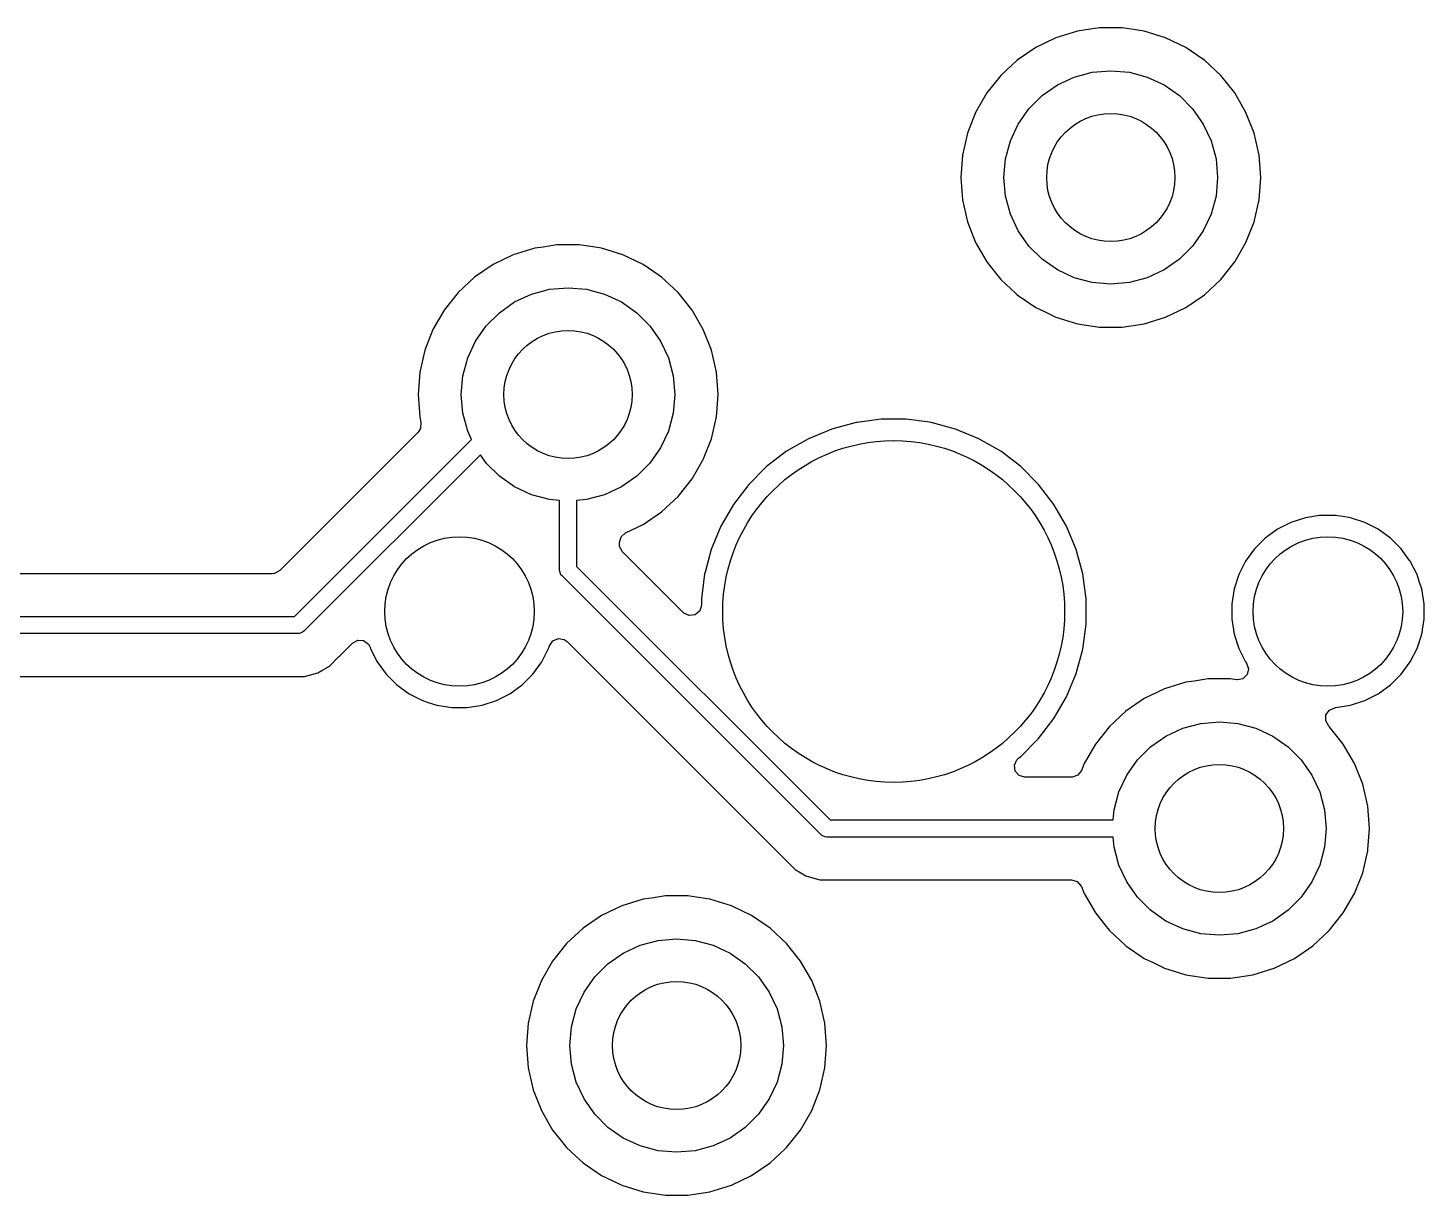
# Model space of a CAD drawing. Extents: x 98 to 223, y -135 to -41.
# Drawn here: x 173.07 to 189.4, y -83.35 to -69.69 of the extents above; entities that cross this region are included whole.
import ezdxf

# ---------------------------------------------------------------- set-up
doc = ezdxf.new("R2010")
doc.units = 0
doc.layers.add('BLACK', color=7, linetype='CONTINUOUS')

msp = doc.modelspace()

# ---------------------------------------------------------------- linework, layer by layer
at = {"layer": 'BLACK', "linetype": 'CONTINUOUS'}
for p, q in [((185.346876, -69.726106), (185.096173, -69.803438)), ((185.346882, -69.726105), (185.346876, -69.726106)), ((185.346885, -69.726104), (185.346882, -69.726105)), ((185.444747, -69.711353), (185.346885, -69.726104)), ((185.606312, -69.687), (185.444747, -69.711353)), ((185.606318, -69.687), (185.606312, -69.687)), ((185.868682, -69.687), (185.606318, -69.687)), ((185.868687, -69.687), (185.868682, -69.687)), ((186.003323, -69.707294), (185.868687, -69.687)), ((186.128115, -69.726104), (186.003323, -69.707294)), ((186.128119, -69.726105), (186.128115, -69.726104)), ((186.128123, -69.726106), (186.128119, -69.726105)), ((186.378827, -69.803438), (186.128123, -69.726106)), ((185.096173, -69.803438), (184.859803, -69.917267)), ((186.615196, -69.917267), (186.378825, -69.803438)), ((186.378825, -69.803438), (186.378827, -69.803438)), ((184.64302, -70.065067), (184.450698, -70.243514)), ((184.859802, -69.917268), (184.64302, -70.065067)), ((184.859803, -69.917267), (184.859802, -69.917268)), ((186.615197, -69.917268), (186.615196, -69.917267)), ((186.6152, -69.91727), (186.615197, -69.917268)), ((186.615204, -69.917272), (186.6152, -69.91727)), ((186.802703, -70.045107), (186.615204, -69.917272)), ((186.831979, -70.065067), (186.802703, -70.045107)), ((187.024301, -70.243514), (186.831979, -70.065067)), ((185.309975, -70.262884), (185.52044, -70.20649)), ((185.52044, -70.20649), (185.7375, -70.1875)), ((185.7375, -70.1875), (185.95456, -70.20649)), ((185.95456, -70.20649), (186.165025, -70.262884)), ((184.450698, -70.243514), (184.287114, -70.448643)), ((184.934015, -70.479944), (185.1125, -70.354968)), ((185.1125, -70.354968), (185.309975, -70.262884)), ((186.165025, -70.262884), (186.3625, -70.354968)), ((186.3625, -70.354968), (186.540985, -70.479944)), ((187.024304, -70.243518), (187.024301, -70.243514)), ((187.024305, -70.243519), (187.024304, -70.243518)), ((187.187886, -70.448643), (187.024305, -70.243519)), ((184.287114, -70.448643), (184.155932, -70.675856)), ((184.779944, -70.634015), (184.934015, -70.479944)), ((186.540985, -70.479944), (186.695056, -70.634015)), ((187.319068, -70.675857), (187.187886, -70.448643)), ((184.155932, -70.675856), (184.060082, -70.920078)), ((184.654968, -70.8125), (184.779944, -70.634015)), ((186.695056, -70.634015), (186.820032, -70.8125)), ((187.41492, -70.920084), (187.319068, -70.675857)), ((184.562884, -71.009975), (184.654968, -70.8125)), ((186.820032, -70.8125), (186.912116, -71.009975)), ((184.060076, -70.920097), (184.001697, -71.175874)), ((184.060082, -70.920078), (184.060076, -70.920097)), ((184.50649, -71.22044), (184.562884, -71.009975)), ((186.912116, -71.009975), (186.96851, -71.22044)), ((187.473302, -71.17587), (187.41492, -70.920084)), ((184.001696, -71.175879), (183.982092, -71.437495)), ((184.001697, -71.175874), (184.001696, -71.175879)), ((184.4875, -71.4375), (184.50649, -71.22044)), ((186.96851, -71.22044), (186.9875, -71.4375)), ((187.473302, -71.175874), (187.473302, -71.17587)), ((187.473303, -71.175879), (187.473302, -71.175874)), ((187.492908, -71.437495), (187.473303, -71.175879)), ((183.982092, -71.437495), (183.982092, -71.437504)), ((183.982092, -71.437504), (184.001696, -71.69912)), ((184.50649, -71.65456), (184.4875, -71.4375)), ((186.9875, -71.4375), (186.96851, -71.65456)), ((187.473303, -71.69912), (187.492908, -71.437504)), ((187.492908, -71.437504), (187.492908, -71.437495)), ((184.001696, -71.69912), (184.001697, -71.699125)), ((184.001697, -71.699125), (184.060076, -71.954902)), ((184.562884, -71.865025), (184.50649, -71.65456)), ((186.96851, -71.65456), (186.912116, -71.865025)), ((187.41492, -71.954916), (187.473302, -71.69913)), ((187.473302, -71.69913), (187.473303, -71.69912)), ((184.654968, -72.0625), (184.562884, -71.865025)), ((186.912116, -71.865025), (186.820032, -72.0625)), ((184.060076, -71.954902), (184.060078, -71.954911)), ((184.060078, -71.954911), (184.06008, -71.954916)), ((184.06008, -71.954916), (184.155932, -72.199143)), ((187.319068, -72.199143), (187.41492, -71.954916)), ((184.155932, -72.199143), (184.287114, -72.426357)), ((184.779944, -72.240985), (184.654968, -72.0625)), ((186.820032, -72.0625), (186.695056, -72.240985)), ((187.187886, -72.426357), (187.319068, -72.199143)), ((178.746173, -72.343438), (178.509803, -72.457267)), ((178.996876, -72.266106), (178.746173, -72.343438)), ((178.996882, -72.266105), (178.996876, -72.266106)), ((178.996885, -72.266104), (178.996882, -72.266105)), ((179.094747, -72.251353), (178.996885, -72.266104)), ((179.256312, -72.227), (179.094747, -72.251353)), ((179.256318, -72.227), (179.256312, -72.227)), ((179.518682, -72.227), (179.256318, -72.227)), ((179.518687, -72.227), (179.518682, -72.227)), ((179.653323, -72.247294), (179.518687, -72.227)), ((179.778115, -72.266104), (179.653323, -72.247294)), ((179.778119, -72.266105), (179.778115, -72.266104)), ((179.778123, -72.266106), (179.778119, -72.266105)), ((180.028827, -72.343438), (179.778123, -72.266106)), ((180.265196, -72.457267), (180.028825, -72.343438)), ((180.028825, -72.343438), (180.028827, -72.343438)), ((184.934015, -72.395056), (184.779944, -72.240985)), ((186.695056, -72.240985), (186.540985, -72.395056)), ((178.509802, -72.457268), (178.29302, -72.605067)), ((178.509803, -72.457267), (178.509802, -72.457268)), ((180.265197, -72.457268), (180.265196, -72.457267)), ((180.2652, -72.45727), (180.265197, -72.457268)), ((180.265204, -72.457272), (180.2652, -72.45727)), ((180.452703, -72.585107), (180.265204, -72.457272)), ((184.287114, -72.426357), (184.372905, -72.533935)), ((185.1125, -72.520032), (184.934015, -72.395056)), ((185.309975, -72.612116), (185.1125, -72.520032)), ((186.3625, -72.520032), (186.165025, -72.612116)), ((186.540985, -72.395056), (186.3625, -72.520032)), ((187.024305, -72.631481), (187.187886, -72.426357)), ((178.29302, -72.605067), (178.100698, -72.783514)), ((180.481979, -72.605067), (180.452703, -72.585107)), ((180.674301, -72.783514), (180.481979, -72.605067)), ((184.372905, -72.533935), (184.450698, -72.631485)), ((184.450698, -72.631485), (184.627969, -72.795967)), ((185.52044, -72.66851), (185.309975, -72.612116)), ((185.7375, -72.6875), (185.52044, -72.66851)), ((185.95456, -72.66851), (185.7375, -72.6875)), ((186.165025, -72.612116), (185.95456, -72.66851)), ((186.831979, -72.809933), (187.024305, -72.631481)), ((178.100698, -72.783514), (177.937114, -72.988643)), ((178.7625, -72.894968), (178.959975, -72.802884)), ((178.959975, -72.802884), (179.17044, -72.74649)), ((179.17044, -72.74649), (179.3875, -72.7275)), ((179.3875, -72.7275), (179.60456, -72.74649)), ((179.60456, -72.74649), (179.815025, -72.802884)), ((179.815025, -72.802884), (180.0125, -72.894968)), ((180.674304, -72.783518), (180.674301, -72.783514)), ((180.674305, -72.783519), (180.674304, -72.783518)), ((180.837886, -72.988643), (180.674305, -72.783519)), ((184.627969, -72.795967), (184.643021, -72.809933)), ((184.643021, -72.809933), (184.859796, -72.957728)), ((186.615204, -72.957728), (186.831979, -72.809933)), ((177.937114, -72.988643), (177.805932, -73.215856)), ((178.584015, -73.019944), (178.7625, -72.894968)), ((180.0125, -72.894968), (180.190985, -73.019944)), ((180.969068, -73.215857), (180.837886, -72.988643)), ((184.859796, -72.957728), (184.859801, -72.95773)), ((184.859801, -72.95773), (184.859802, -72.957731)), ((184.859802, -72.957731), (184.859803, -72.957732)), ((184.859803, -72.957732), (184.968618, -73.010134)), ((184.968618, -73.010134), (185.096173, -73.071561)), ((186.378823, -73.071563), (186.615204, -72.957728)), ((178.304968, -73.3525), (178.429944, -73.174015)), ((178.429944, -73.174015), (178.584015, -73.019944)), ((180.190985, -73.019944), (180.345056, -73.174015)), ((180.345056, -73.174015), (180.470032, -73.3525)), ((185.096173, -73.071561), (185.096174, -73.071561)), ((185.096174, -73.071561), (185.096177, -73.071563)), ((185.096177, -73.071563), (185.346885, -73.148896)), ((185.346885, -73.148896), (185.606318, -73.188)), ((185.868682, -73.188), (186.128115, -73.148896)), ((186.128115, -73.148896), (186.378823, -73.071563)), ((177.805932, -73.215856), (177.710082, -73.460078)), ((181.06492, -73.460084), (180.969068, -73.215857)), ((185.606318, -73.188), (185.868682, -73.188)), ((177.710076, -73.460097), (177.651697, -73.715874)), ((177.710082, -73.460078), (177.710076, -73.460097)), ((178.212884, -73.549975), (178.304968, -73.3525)), ((180.470032, -73.3525), (180.562116, -73.549975)), ((181.123302, -73.71587), (181.06492, -73.460084)), ((178.15649, -73.76044), (178.212884, -73.549975)), ((180.562116, -73.549975), (180.61851, -73.76044)), ((177.651696, -73.715879), (177.632092, -73.977495)), ((177.651697, -73.715874), (177.651696, -73.715879)), ((178.1375, -73.9775), (178.15649, -73.76044)), ((180.61851, -73.76044), (180.6375, -73.9775)), ((181.123302, -73.715874), (181.123302, -73.71587)), ((181.123303, -73.715879), (181.123302, -73.715874)), ((181.142908, -73.977495), (181.123303, -73.715879)), ((177.632092, -73.977495), (177.632092, -73.977504)), ((177.632092, -73.977504), (177.651696, -74.23912)), ((178.15649, -74.19456), (178.1375, -73.9775)), ((180.6375, -73.9775), (180.61851, -74.19456)), ((181.126825, -74.19212), (181.142908, -73.977504)), ((181.142908, -73.977504), (181.142908, -73.977495)), ((177.651696, -74.23912), (177.651697, -74.239125)), ((177.651697, -74.239125), (177.66665, -74.304638)), ((177.66665, -74.304638), (177.662377, -74.374376)), ((178.212884, -74.405025), (178.15649, -74.19456)), ((180.61851, -74.19456), (180.562116, -74.405025)), ((181.06492, -74.494916), (181.123302, -74.23913)), ((181.123302, -74.23913), (181.126825, -74.19212)), ((182.757507, -74.305507), (182.500483, -74.374376)), ((182.771585, -74.303653), (182.757507, -74.305507)), ((183.049986, -74.267), (182.771585, -74.303653)), ((183.049994, -74.267), (183.049986, -74.267)), ((183.345006, -74.267), (183.049994, -74.267)), ((183.345013, -74.267), (183.345006, -74.267)), ((183.588613, -74.299071), (183.345013, -74.267)), ((183.637493, -74.305507), (183.588613, -74.299071)), ((183.922452, -74.381861), (183.637493, -74.305507)), ((177.63344, -74.419911), (176.013922, -76.039431)), ((177.662377, -74.374376), (177.63344, -74.419911)), ((178.258441, -74.502724), (178.212884, -74.405025)), ((180.562116, -74.405025), (180.470032, -74.6025)), ((182.472538, -74.381864), (182.199999, -74.494754)), ((182.472548, -74.381861), (182.472538, -74.381864)), ((182.500483, -74.374376), (182.472548, -74.381861)), ((183.922454, -74.381862), (183.922452, -74.381861)), ((183.922461, -74.381864), (183.922454, -74.381862)), ((184.195, -74.494754), (183.922461, -74.381864)), ((176.184916, -76.57625), (178.258441, -74.502724)), ((180.470032, -74.6025), (180.345056, -74.780985)), ((180.969068, -74.739143), (181.06492, -74.494916)), ((181.944506, -74.642261), (181.710459, -74.821852)), ((182.199989, -74.494758), (181.944506, -74.642261)), ((182.199999, -74.494754), (182.199989, -74.494758)), ((184.19501, -74.494758), (184.195, -74.494754)), ((184.450493, -74.642261), (184.19501, -74.494758)), ((184.68454, -74.821852), (184.450493, -74.642261)), ((178.3612, -74.682809), (176.297049, -76.746961)), ((178.429944, -74.780985), (178.3612, -74.682809)), ((178.584015, -74.935056), (178.429944, -74.780985)), ((180.345056, -74.780985), (180.190985, -74.935056)), ((180.837886, -74.966357), (180.969068, -74.739143)), ((178.7625, -75.060032), (178.584015, -74.935056)), ((180.190985, -74.935056), (180.0125, -75.060032)), ((180.674305, -75.171481), (180.837886, -74.966357)), ((181.710452, -74.821858), (181.501858, -75.030452)), ((181.710459, -74.821852), (181.710452, -74.821858)), ((184.684547, -74.821858), (184.68454, -74.821852)), ((184.893141, -75.030452), (184.684547, -74.821858)), ((178.959975, -75.152116), (178.7625, -75.060032)), ((180.0125, -75.060032), (179.815025, -75.152116)), ((181.501852, -75.030459), (181.322261, -75.264506)), ((181.501858, -75.030452), (181.501852, -75.030459)), ((184.893147, -75.030459), (184.893141, -75.030452)), ((185.072738, -75.264506), (184.893147, -75.030459)), ((179.17044, -75.20851), (178.959975, -75.152116)), ((179.2875, -75.218751), (179.17044, -75.20851)), ((179.2875, -76.030902), (179.2875, -75.218751)), ((179.60456, -75.20851), (179.4875, -75.218751)), ((179.4875, -75.218751), (179.4875, -75.98948)), ((179.815025, -75.152116), (179.60456, -75.20851)), ((180.481979, -75.349933), (180.674305, -75.171481)), ((181.322261, -75.264506), (181.174758, -75.519989)), ((185.207388, -75.497728), (185.072738, -75.264506)), ((180.265204, -75.497728), (180.481979, -75.349933)), ((188.013943, -75.419714), (187.84546, -75.474456)), ((188.175871, -75.394067), (188.013943, -75.419714)), ((188.188921, -75.392), (188.175871, -75.394067)), ((188.366079, -75.392), (188.188921, -75.392)), ((188.453567, -75.405857), (188.366079, -75.392)), ((188.541056, -75.419714), (188.453567, -75.405857)), ((188.709539, -75.474456), (188.541056, -75.419714)), ((180.007685, -75.642097), (180.058198, -75.597416)), ((180.058198, -75.597416), (180.265204, -75.497728)), ((181.174754, -75.519999), (181.061864, -75.792538)), ((181.174758, -75.519989), (181.174754, -75.519999)), ((185.220243, -75.519993), (185.207388, -75.497728)), ((185.333139, -75.792548), (185.220243, -75.519993)), ((187.629072, -75.597416), (187.544286, -75.659017)), ((187.687609, -75.554886), (187.629072, -75.597416)), ((187.845457, -75.474457), (187.687609, -75.554886)), ((187.84546, -75.474456), (187.845457, -75.474457)), ((188.709542, -75.474457), (188.709539, -75.474456)), ((188.86739, -75.554886), (188.709542, -75.474457)), ((189.010714, -75.659017), (188.86739, -75.554886)), ((179.988, -75.709136), (180.007685, -75.642097)), ((179.988, -75.730805), (179.988, -75.709136)), ((179.990834, -75.757163), (179.988, -75.730805)), ((180.024319, -75.818486), (179.990834, -75.757163)), ((181.061861, -75.792548), (180.991253, -76.056065)), ((181.061864, -75.792538), (181.061861, -75.792548)), ((185.409493, -76.077507), (185.333139, -75.792548)), ((187.419017, -75.784286), (187.406692, -75.80125)), ((187.419019, -75.784284), (187.419017, -75.784286)), ((187.544283, -75.659019), (187.419019, -75.784283)), ((187.419019, -75.784283), (187.419019, -75.784284)), ((187.544284, -75.659019), (187.544283, -75.659019)), ((187.544286, -75.659017), (187.544284, -75.659019)), ((189.135983, -75.784286), (189.010714, -75.659017)), ((189.234378, -75.919715), (189.135983, -75.784286)), ((180.735319, -76.529486), (180.024319, -75.818486)), ((187.314886, -75.927609), (187.234457, -76.085457)), ((187.406692, -75.80125), (187.314886, -75.927609)), ((189.240113, -75.927609), (189.234378, -75.919715)), ((189.320542, -76.085457), (189.240113, -75.927609)), ((175.926241, -76.07575), (169.686853, -76.07575)), ((175.952599, -76.072916), (175.926241, -76.07575)), ((176.013922, -76.039431), (175.952599, -76.072916)), ((179.289421, -76.050411), (179.2875, -76.030902)), ((179.304353, -76.086459), (179.289421, -76.050411)), ((179.316789, -76.101613), (179.304353, -76.086459)), ((182.343387, -79.128211), (179.316789, -76.101613)), ((179.4875, -75.98948), (182.45552, -78.9575)), ((180.985506, -76.077515), (180.947, -76.369986)), ((180.985508, -76.077504), (180.985506, -76.077515)), ((180.991253, -76.056065), (180.985508, -76.077504)), ((185.448, -76.369994), (185.409493, -76.077507)), ((187.234456, -76.08546), (187.179714, -76.253943)), ((187.234457, -76.085457), (187.234456, -76.08546)), ((189.320543, -76.08546), (189.320542, -76.085457)), ((189.346433, -76.165143), (189.320543, -76.08546)), ((187.179714, -76.253943), (187.152, -76.428921)), ((189.375286, -76.253945), (189.346433, -76.165143)), ((189.403, -76.428921), (189.375286, -76.253945)), ((180.947, -76.441805), (180.927315, -76.508844)), ((180.947, -76.369986), (180.947, -76.441805)), ((185.448, -76.665006), (185.448, -76.369994)), ((187.152, -76.428921), (187.152, -76.606078)), ((189.403, -76.606079), (189.403, -76.428921)), ((169.198751, -76.57625), (176.184916, -76.57625)), ((180.741797, -76.535518), (180.735319, -76.529486)), ((180.805353, -76.564543), (180.741797, -76.535518)), ((180.874511, -76.554599), (180.805353, -76.564543)), ((180.927315, -76.508844), (180.874511, -76.554599)), ((187.152, -76.606078), (187.179714, -76.781056)), ((189.375286, -76.781055), (189.403, -76.606079)), ((176.245847, -76.774329), (176.226338, -76.77625)), ((176.281895, -76.759397), (176.245847, -76.774329)), ((176.297049, -76.746961), (176.281895, -76.759397)), ((185.409493, -76.957493), (185.448, -76.665006)), ((176.226338, -76.77625), (169.198751, -76.77625)), ((176.717068, -77.034754), (176.864629, -76.887192)), ((176.864629, -76.887192), (176.92595, -76.853709)), ((176.92595, -76.853709), (176.995642, -76.858693)), ((176.995642, -76.858693), (177.051575, -76.900565)), ((177.051575, -76.900565), (177.07024, -76.93656)), ((177.07024, -76.93656), (177.074457, -76.94954)), ((179.160542, -76.949542), (179.170692, -76.918304)), ((179.170692, -76.918304), (179.210129, -76.860629)), ((179.210129, -76.860629), (179.274487, -76.83343)), ((179.274487, -76.83343), (179.343334, -76.845344)), ((179.343334, -76.845344), (179.376304, -76.868941)), ((179.376304, -76.868941), (181.929237, -79.421874)), ((187.179714, -76.781056), (187.234456, -76.949539)), ((189.320542, -76.949542), (189.375286, -76.781055)), ((176.595054, -77.15677), (176.706858, -77.044966)), ((176.706858, -77.044964), (176.717066, -77.034757)), ((176.706858, -77.044966), (176.706858, -77.044964)), ((176.717066, -77.034757), (176.717068, -77.034754)), ((177.074457, -76.94954), (177.074457, -76.949542)), ((177.074457, -76.949542), (177.147936, -77.09375)), ((177.147936, -77.09375), (177.154886, -77.10739)), ((179.080114, -77.10739), (179.160542, -76.949542)), ((185.333139, -77.242452), (185.409493, -76.957493)), ((187.234456, -76.949539), (187.234457, -76.949542)), ((187.234457, -76.949542), (187.314887, -77.107392)), ((189.240114, -77.10739), (189.320542, -76.949542)), ((176.305395, -77.276751), (176.458123, -77.235827)), ((176.458123, -77.235827), (176.508242, -77.206889)), ((176.508242, -77.206889), (176.595054, -77.15677)), ((177.154886, -77.10739), (177.259017, -77.250714)), ((177.259017, -77.250714), (177.384286, -77.375983)), ((178.850714, -77.375983), (178.975983, -77.250714)), ((178.975983, -77.250714), (179.080114, -77.10739)), ((185.220243, -77.515007), (185.333139, -77.242452)), ((187.332951, -77.255582), (187.282844, -77.304276)), ((187.314887, -77.107392), (187.325298, -77.121722)), ((187.325298, -77.121722), (187.348777, -77.187529)), ((187.348777, -77.187529), (187.332951, -77.255582)), ((189.010714, -77.375983), (189.135983, -77.250714)), ((189.135983, -77.250714), (189.240114, -77.10739)), ((169.686853, -77.27675), (176.139669, -77.27675)), ((176.139669, -77.27675), (176.139685, -77.276751)), ((176.139685, -77.276751), (176.147281, -77.276751)), ((176.147281, -77.276751), (176.305392, -77.276751)), ((176.305392, -77.276751), (176.305395, -77.276751)), ((177.384286, -77.375983), (177.52761, -77.480114)), ((178.70739, -77.480114), (178.850714, -77.375983)), ((186.366173, -77.423438), (186.129803, -77.537267)), ((186.616876, -77.346106), (186.366173, -77.423438)), ((186.616882, -77.346105), (186.616876, -77.346106)), ((186.616885, -77.346104), (186.616882, -77.346105)), ((186.714747, -77.331353), (186.616885, -77.346104)), ((186.876312, -77.307), (186.714747, -77.331353)), ((186.876318, -77.307), (186.876312, -77.307)), ((187.138682, -77.307), (186.876318, -77.307)), ((187.138689, -77.307), (187.138682, -77.307)), ((187.206498, -77.317221), (187.138689, -77.307)), ((187.214366, -77.318151), (187.206498, -77.317221)), ((187.282844, -77.304276), (187.214366, -77.318151)), ((188.86739, -77.480114), (189.010714, -77.375983)), ((177.52761, -77.480114), (177.576165, -77.504854)), ((177.576165, -77.504854), (177.685457, -77.560542)), ((177.685457, -77.560542), (177.68546, -77.560543)), ((177.68546, -77.560543), (177.752075, -77.582187)), ((177.752075, -77.582187), (177.853945, -77.615286)), ((178.381055, -77.615286), (178.549542, -77.560542)), ((178.549542, -77.560542), (178.70739, -77.480114)), ((185.072738, -77.770494), (185.220243, -77.515007)), ((186.129802, -77.537268), (185.91302, -77.685067)), ((186.129803, -77.537267), (186.129802, -77.537268)), ((188.541055, -77.615286), (188.709542, -77.560542)), ((188.709542, -77.560542), (188.86739, -77.480114)), ((177.853945, -77.615286), (178.028921, -77.643)), ((178.028921, -77.643), (178.028922, -77.643)), ((178.028922, -77.643), (178.206078, -77.643)), ((178.206078, -77.643), (178.206079, -77.643)), ((178.206079, -77.643), (178.381055, -77.615286)), ((185.91302, -77.685067), (185.720698, -77.863514)), ((188.252366, -77.797754), (188.254739, -77.727925)), ((188.254739, -77.727925), (188.294488, -77.670464)), ((188.294488, -77.670464), (188.358993, -77.643615)), ((188.358993, -77.643615), (188.362727, -77.643264)), ((188.362727, -77.643264), (188.366076, -77.643)), ((188.366076, -77.643), (188.366079, -77.643)), ((188.366079, -77.643), (188.541055, -77.615286)), ((184.893146, -78.004542), (185.072738, -77.770494)), ((185.720698, -77.863514), (185.557114, -78.068643)), ((186.3825, -77.974968), (186.579975, -77.882884)), ((186.579975, -77.882884), (186.79044, -77.82649)), ((186.79044, -77.82649), (187.0075, -77.8075)), ((187.0075, -77.8075), (187.22456, -77.82649)), ((187.22456, -77.82649), (187.435025, -77.882884)), ((187.435025, -77.882884), (187.6325, -77.974968)), ((188.288122, -77.857781), (188.252366, -77.797754)), ((188.294298, -77.863511), (188.288122, -77.857781)), ((188.294299, -77.863512), (188.294298, -77.863511)), ((188.294303, -77.863517), (188.294299, -77.863512)), ((188.294305, -77.863519), (188.294303, -77.863517)), ((188.457886, -78.068643), (188.294305, -77.863519)), ((184.684542, -78.213146), (184.893146, -78.004542)), ((185.557114, -78.068643), (185.425935, -78.29585)), ((186.204015, -78.099944), (186.3825, -77.974968)), ((187.6325, -77.974968), (187.810985, -78.099944)), ((188.589068, -78.295857), (188.457886, -78.068643)), ((184.638325, -78.251797), (184.656552, -78.234624)), ((184.656552, -78.234624), (184.669179, -78.224934)), ((184.669179, -78.224934), (184.684542, -78.213146)), ((186.049944, -78.254015), (186.204015, -78.099944)), ((187.810985, -78.099944), (187.965056, -78.254015)), ((184.6093, -78.315353), (184.638325, -78.251797)), ((184.619244, -78.384511), (184.6093, -78.315353)), ((184.664999, -78.437315), (184.619244, -78.384511)), ((185.393573, -78.378305), (185.35076, -78.433516)), ((185.425932, -78.295857), (185.393573, -78.378305)), ((185.425935, -78.29585), (185.425932, -78.295855)), ((185.425932, -78.295855), (185.425932, -78.295857)), ((185.924968, -78.4325), (186.049944, -78.254015)), ((187.965056, -78.254015), (188.090032, -78.4325)), ((188.68492, -78.540084), (188.589068, -78.295857)), ((184.732038, -78.457), (184.664999, -78.437315)), ((185.278147, -78.457), (184.732038, -78.457)), ((185.28489, -78.456817), (185.278147, -78.457)), ((185.35076, -78.433516), (185.28489, -78.456817)), ((185.832884, -78.629975), (185.924968, -78.4325)), ((188.090032, -78.4325), (188.182116, -78.629975)), ((188.743302, -78.79587), (188.68492, -78.540084)), ((185.77649, -78.84044), (185.832884, -78.629975)), ((188.182116, -78.629975), (188.23851, -78.84044)), ((185.766249, -78.9575), (185.77649, -78.84044)), ((188.23851, -78.84044), (188.2575, -79.0575)), ((188.743302, -78.795874), (188.743302, -78.79587)), ((188.743303, -78.795879), (188.743302, -78.795874)), ((188.762908, -79.057495), (188.743303, -78.795879)), ((182.45552, -78.9575), (185.766249, -78.9575)), ((188.2575, -79.0575), (188.23851, -79.27456)), ((188.744549, -79.302489), (188.762908, -79.057504)), ((188.762908, -79.057504), (188.762908, -79.057495)), ((182.358541, -79.140647), (182.343387, -79.128211)), ((182.394589, -79.155579), (182.358541, -79.140647)), ((182.414098, -79.1575), (182.394589, -79.155579)), ((185.766249, -79.1575), (182.414098, -79.1575)), ((185.77649, -79.27456), (185.766249, -79.1575)), ((185.832884, -79.485025), (185.77649, -79.27456)), ((188.23851, -79.27456), (188.182116, -79.485025)), ((188.68492, -79.574916), (188.743302, -79.31913)), ((188.743302, -79.31913), (188.744549, -79.302489)), ((181.929237, -79.421874), (181.929247, -79.421885)), ((181.929247, -79.421885), (181.933577, -79.426215)), ((181.933577, -79.426215), (181.933578, -79.426216)), ((181.933578, -79.426216), (182.045382, -79.53802)), ((182.045382, -79.53802), (182.109298, -79.574921)), ((185.924968, -79.6825), (185.832884, -79.485025)), ((188.182116, -79.485025), (188.090032, -79.6825)), ((182.109298, -79.574921), (182.132193, -79.588139)), ((182.132193, -79.588139), (182.132195, -79.588141)), ((182.132195, -79.588141), (182.170249, -79.610111)), ((182.170249, -79.610111), (182.182313, -79.617077)), ((182.182313, -79.617077), (182.335041, -79.658001)), ((182.335041, -79.658001), (182.335044, -79.658001)), ((182.335044, -79.658001), (182.500751, -79.658001)), ((182.500751, -79.658001), (182.500767, -79.658)), ((182.500767, -79.658), (185.278147, -79.658)), ((185.278147, -79.658), (185.345186, -79.677685)), ((185.345186, -79.677685), (185.390941, -79.730489)), ((186.049944, -79.860985), (185.924968, -79.6825)), ((188.090032, -79.6825), (187.965056, -79.860985)), ((188.589068, -79.819143), (188.68492, -79.574916)), ((180.364747, -79.871353), (180.266885, -79.886104)), ((180.526312, -79.847), (180.364747, -79.871353)), ((180.526318, -79.847), (180.526312, -79.847)), ((180.788682, -79.847), (180.526318, -79.847)), ((180.788687, -79.847), (180.788682, -79.847)), ((180.914975, -79.866036), (180.788687, -79.847)), ((181.048115, -79.886104), (180.914975, -79.866036)), ((185.390941, -79.730489), (185.393558, -79.736657)), ((185.393558, -79.736657), (185.425932, -79.819143)), ((185.425932, -79.819143), (185.425934, -79.819146)), ((185.425934, -79.819146), (185.425935, -79.819149)), ((185.425935, -79.819149), (185.464593, -79.886106)), ((186.204015, -80.015056), (186.049944, -79.860985)), ((187.965056, -79.860985), (187.810985, -80.015056)), ((188.457886, -80.046357), (188.589068, -79.819143)), ((180.016173, -79.963438), (179.779803, -80.077267)), ((180.266876, -79.886106), (180.016173, -79.963438)), ((180.266882, -79.886105), (180.266876, -79.886106)), ((180.266885, -79.886104), (180.266882, -79.886105)), ((181.048119, -79.886105), (181.048115, -79.886104)), ((181.048123, -79.886106), (181.048119, -79.886105)), ((181.298827, -79.963438), (181.048123, -79.886106)), ((181.535196, -80.077267), (181.298825, -79.963438)), ((181.298825, -79.963438), (181.298827, -79.963438)), ((185.464593, -79.886106), (185.557114, -80.046357)), ((186.3825, -80.140032), (186.204015, -80.015056)), ((187.810985, -80.015056), (187.6325, -80.140032)), ((179.779802, -80.077268), (179.56302, -80.225067)), ((179.779803, -80.077267), (179.779802, -80.077268)), ((181.535197, -80.077268), (181.535196, -80.077267)), ((181.5352, -80.07727), (181.535197, -80.077268)), ((181.535204, -80.077272), (181.5352, -80.07727)), ((181.751979, -80.225067), (181.535204, -80.077272)), ((185.557114, -80.046357), (185.683712, -80.205106)), ((185.683712, -80.205106), (185.720698, -80.251485)), ((186.579975, -80.232116), (186.3825, -80.140032)), ((187.6325, -80.140032), (187.435025, -80.232116)), ((188.294305, -80.251481), (188.457886, -80.046357)), ((179.56302, -80.225067), (179.370698, -80.403514)), ((180.229975, -80.422884), (180.44044, -80.36649)), ((180.44044, -80.36649), (180.6575, -80.3475)), ((180.6575, -80.3475), (180.87456, -80.36649)), ((180.87456, -80.36649), (181.085025, -80.422884)), ((181.944301, -80.403514), (181.751979, -80.225067)), ((185.720698, -80.251485), (185.902253, -80.419941)), ((186.79044, -80.28851), (186.579975, -80.232116)), ((187.0075, -80.3075), (186.79044, -80.28851)), ((187.22456, -80.28851), (187.0075, -80.3075)), ((187.435025, -80.232116), (187.22456, -80.28851)), ((188.101979, -80.429933), (188.294305, -80.251481)), ((179.370698, -80.403514), (179.207114, -80.608643)), ((179.854015, -80.639944), (180.0325, -80.514968)), ((180.0325, -80.514968), (180.229975, -80.422884)), ((181.085025, -80.422884), (181.2825, -80.514968)), ((181.2825, -80.514968), (181.460985, -80.639944)), ((181.944304, -80.403518), (181.944301, -80.403514)), ((181.944305, -80.403519), (181.944304, -80.403518)), ((182.107886, -80.608643), (181.944305, -80.403519)), ((185.902253, -80.419941), (185.913021, -80.429933)), ((185.913021, -80.429933), (186.129796, -80.577728)), ((187.885204, -80.577728), (188.101979, -80.429933)), ((179.207114, -80.608643), (179.075932, -80.835856)), ((179.699944, -80.794015), (179.854015, -80.639944)), ((181.460985, -80.639944), (181.615056, -80.794015)), ((182.239068, -80.835857), (182.107886, -80.608643)), ((186.129796, -80.577728), (186.129801, -80.57773)), ((186.129801, -80.57773), (186.129802, -80.577731)), ((186.129802, -80.577731), (186.129803, -80.577732)), ((186.129803, -80.577732), (186.232266, -80.627075)), ((186.232266, -80.627075), (186.366173, -80.691561)), ((186.366173, -80.691561), (186.366174, -80.691561)), ((186.366174, -80.691561), (186.366177, -80.691563)), ((186.366177, -80.691563), (186.616885, -80.768896)), ((187.398115, -80.768896), (187.648823, -80.691563)), ((187.648823, -80.691563), (187.885204, -80.577728)), ((179.075932, -80.835856), (178.980082, -81.080078)), ((179.574968, -80.9725), (179.699944, -80.794015)), ((181.615056, -80.794015), (181.740032, -80.9725)), ((182.33492, -81.080084), (182.239068, -80.835857)), ((186.616885, -80.768896), (186.876318, -80.808)), ((186.876318, -80.808), (187.138682, -80.808)), ((187.138682, -80.808), (187.398115, -80.768896)), ((179.482884, -81.169975), (179.574968, -80.9725)), ((181.740032, -80.9725), (181.832116, -81.169975)), ((178.980076, -81.080097), (178.921697, -81.335874)), ((178.980082, -81.080078), (178.980076, -81.080097)), ((179.42649, -81.38044), (179.482884, -81.169975)), ((181.832116, -81.169975), (181.88851, -81.38044)), ((182.393302, -81.33587), (182.33492, -81.080084)), ((178.921696, -81.335879), (178.902092, -81.597495)), ((178.921697, -81.335874), (178.921696, -81.335879)), ((182.393302, -81.335874), (182.393302, -81.33587)), ((182.393303, -81.335879), (182.393302, -81.335874)), ((182.412908, -81.597495), (182.393303, -81.335879)), ((179.4075, -81.5975), (179.42649, -81.38044)), ((181.88851, -81.38044), (181.9075, -81.5975)), ((178.902092, -81.597495), (178.902092, -81.597504)), ((178.902092, -81.597504), (178.921696, -81.85912)), ((179.42649, -81.81456), (179.4075, -81.5975)), ((181.9075, -81.5975), (181.88851, -81.81456)), ((182.393303, -81.85912), (182.412908, -81.597504)), ((182.412908, -81.597504), (182.412908, -81.597495)), ((179.482884, -82.025025), (179.42649, -81.81456)), ((181.88851, -81.81456), (181.832116, -82.025025)), ((178.921696, -81.85912), (178.921697, -81.859125)), ((178.921697, -81.859125), (178.980076, -82.114902)), ((182.33492, -82.114916), (182.393302, -81.85913)), ((182.393302, -81.85913), (182.393303, -81.85912)), ((178.980076, -82.114902), (178.980078, -82.114911)), ((178.980078, -82.114911), (178.98008, -82.114916)), ((178.98008, -82.114916), (179.075932, -82.359143)), ((179.574968, -82.2225), (179.482884, -82.025025)), ((181.832116, -82.025025), (181.740032, -82.2225)), ((182.239068, -82.359143), (182.33492, -82.114916)), ((179.699944, -82.400985), (179.574968, -82.2225)), ((181.740032, -82.2225), (181.615056, -82.400985)), ((179.075932, -82.359143), (179.207114, -82.586357)), ((179.854015, -82.555056), (179.699944, -82.400985)), ((181.615056, -82.400985), (181.460985, -82.555056)), ((182.107886, -82.586357), (182.239068, -82.359143)), ((179.207114, -82.586357), (179.296654, -82.698636)), ((180.0325, -82.680032), (179.854015, -82.555056)), ((181.460985, -82.555056), (181.2825, -82.680032)), ((181.944305, -82.791481), (182.107886, -82.586357)), ((179.296654, -82.698636), (179.370698, -82.791485)), ((179.370698, -82.791485), (179.52676, -82.936288)), ((180.229975, -82.772116), (180.0325, -82.680032)), ((180.44044, -82.82851), (180.229975, -82.772116)), ((181.085025, -82.772116), (180.87456, -82.82851)), ((181.2825, -82.680032), (181.085025, -82.772116)), ((181.751979, -82.969933), (181.928164, -82.806458)), ((181.928164, -82.806458), (181.944301, -82.791485)), ((181.944301, -82.791483), (181.944305, -82.791481)), ((181.944301, -82.791485), (181.944301, -82.791483)), ((179.52676, -82.936288), (179.563021, -82.969933)), ((179.563021, -82.969933), (179.779796, -83.117728)), ((180.6575, -82.8475), (180.44044, -82.82851)), ((180.87456, -82.82851), (180.6575, -82.8475)), ((181.535204, -83.117728), (181.751979, -82.969933)), ((179.779796, -83.117728), (179.779801, -83.11773)), ((179.779801, -83.11773), (179.779802, -83.117731)), ((179.779802, -83.117731), (179.779803, -83.117732)), ((179.779803, -83.117732), (179.905343, -83.178188)), ((181.298823, -83.231563), (181.535204, -83.117728)), ((179.905343, -83.178188), (180.016173, -83.231561)), ((180.016173, -83.231561), (180.016174, -83.231561)), ((180.016174, -83.231561), (180.016177, -83.231563)), ((180.016177, -83.231563), (180.266885, -83.308896)), ((180.266885, -83.308896), (180.526318, -83.348)), ((180.788682, -83.348), (181.048115, -83.308896)), ((181.048115, -83.308896), (181.298823, -83.231563)), ((180.526318, -83.348), (180.788682, -83.348))]:
    msp.add_line(p, q, dxfattribs=at)
at = {"layer": 'BLACK'}
for centre, radius in [((185.7375, -71.4375), 0.75), ((179.3875, -73.9775), 0.75), ((183.1975, -76.5175), 2), ((178.1175, -76.5175), 0.875), ((188.2775, -76.5175), 0.875), ((187.0075, -79.0575), 0.75), ((180.6575, -81.5975), 0.75)]:
    msp.add_circle(centre, radius, dxfattribs=at)

doc.saveas('drawing.dxf')
